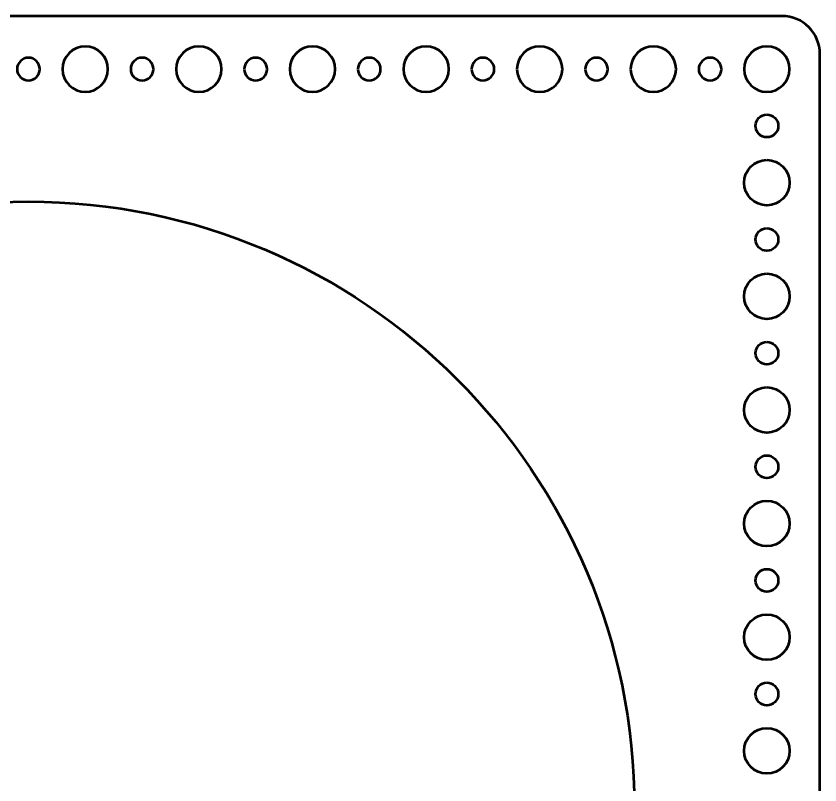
# Model space of a CAD drawing. Header units: centimetres. Extents: x -31.4 to 31.4, y -20.9 to 20.9.
# Drawn here: x -21.16 to -10.55, y -10.2 to -0.05 of the extents above; entities that cross this region are included whole.
import ezdxf

# ---------------------------------------------------------------- set-up
doc = ezdxf.new("R2010")
doc.units = ezdxf.units.CM
doc.header["$MEASUREMENT"] = 0
doc.layers.add('Layer 1', color=7, linetype='Continuous')

msp = doc.modelspace()

# ---------------------------------------------------------------- linework, layer by layer
at = {"layer": 'Layer 1', "lineweight": 53}
for centre, major_axis in [((-11.25, -1.5), (0, 0.15)), ((-11.24999, -2.25001), (0, 0.30001)), ((-20.99977, -10.50023), (0, 8.00023)), ((-11.25, -3), (0, 0.15)), ((-11.24999, -3.75001), (0, 0.30001)), ((-11.25, -4.5), (0, 0.15)), ((-11.24999, -5.25001), (0, 0.30001)), ((-11.25, -6), (0, 0.15)), ((-11.24999, -6.75001), (0, 0.30001)), ((-11.25, -7.5), (0, 0.15)), ((-11.24999, -8.25001), (0, 0.30001)), ((-11.25, -9), (0, 0.15)), ((-11.24999, -9.75001), (0, 0.30001))]:
    msp.add_ellipse(centre, major_axis=major_axis, ratio=1, dxfattribs=at)
for points, knots in [([(-31.45, -20.45), (-31.45, -20.45), (-31.45, -0.55), (-31.45, -0.55), (-31.45, -0.55), (-31.45, -0.27386), (-31.22614, -0.05), (-30.95, -0.05), (-30.95, -0.05), (-30.95, -0.05), (-11.05, -0.05), (-11.05, -0.05), (-11.05, -0.05), (-10.77386, -0.05), (-10.55, -0.27386), (-10.55, -0.55), (-10.55, -0.55), (-10.55, -0.55), (-10.55, -20.45), (-10.55, -20.45), (-10.55, -20.45), (-10.55, -20.72614), (-10.77386, -20.95), (-11.05, -20.95), (-11.05, -20.95), (-11.05, -20.95), (-30.95, -20.95), (-30.95, -20.95), (-30.95, -20.95), (-31.22614, -20.95), (-31.45, -20.72614), (-31.45, -20.45)], [0, 0, 0, 0, 0.11111111, 0.11111111, 0.11111111, 0.11111111, 0.22222222, 0.22222222, 0.22222222, 0.22222222, 0.33333333, 0.33333333, 0.33333333, 0.33333333, 0.44444444, 0.44444444, 0.44444444, 0.44444444, 0.55555556, 0.55555556, 0.55555556, 0.55555556, 0.66666667, 0.66666667, 0.66666667, 0.66666667, 0.77777778, 0.77777778, 0.77777778, 0.77777778, 1, 1, 1, 1]), ([(-20.55, -0.75), (-20.55, -0.58431), (-20.41569, -0.45), (-20.25, -0.45), (-20.25, -0.45), (-20.08431, -0.45), (-19.95, -0.58431), (-19.95, -0.75), (-19.95, -0.75), (-19.95, -0.91569), (-20.08431, -1.05), (-20.25, -1.05), (-20.25, -1.05), (-20.41569, -1.05), (-20.55, -0.91569), (-20.55, -0.75)], [0, 0, 0, 0, 0.2, 0.2, 0.2, 0.2, 0.4, 0.4, 0.4, 0.4, 0.6, 0.6, 0.6, 0.6, 1, 1, 1, 1]), ([(-19.05, -0.75), (-19.05, -0.58431), (-18.91569, -0.45), (-18.75, -0.45), (-18.75, -0.45), (-18.58431, -0.45), (-18.45, -0.58431), (-18.45, -0.75), (-18.45, -0.75), (-18.45, -0.91569), (-18.58431, -1.05), (-18.75, -1.05), (-18.75, -1.05), (-18.91569, -1.05), (-19.05, -0.91569), (-19.05, -0.75)], [0, 0, 0, 0, 0.2, 0.2, 0.2, 0.2, 0.4, 0.4, 0.4, 0.4, 0.6, 0.6, 0.6, 0.6, 1, 1, 1, 1]), ([(-17.55, -0.75), (-17.55, -0.58431), (-17.41569, -0.45), (-17.25, -0.45), (-17.25, -0.45), (-17.08431, -0.45), (-16.95, -0.58431), (-16.95, -0.75), (-16.95, -0.75), (-16.95, -0.91569), (-17.08431, -1.05), (-17.25, -1.05), (-17.25, -1.05), (-17.41569, -1.05), (-17.55, -0.91569), (-17.55, -0.75)], [0, 0, 0, 0, 0.2, 0.2, 0.2, 0.2, 0.4, 0.4, 0.4, 0.4, 0.6, 0.6, 0.6, 0.6, 1, 1, 1, 1]), ([(-16.05, -0.75), (-16.05, -0.58431), (-15.91569, -0.45), (-15.75, -0.45), (-15.75, -0.45), (-15.58431, -0.45), (-15.45, -0.58431), (-15.45, -0.75), (-15.45, -0.75), (-15.45, -0.91569), (-15.58431, -1.05), (-15.75, -1.05), (-15.75, -1.05), (-15.91569, -1.05), (-16.05, -0.91569), (-16.05, -0.75)], [0, 0, 0, 0, 0.2, 0.2, 0.2, 0.2, 0.4, 0.4, 0.4, 0.4, 0.6, 0.6, 0.6, 0.6, 1, 1, 1, 1]), ([(-14.55, -0.75), (-14.55, -0.58431), (-14.41569, -0.45), (-14.25, -0.45), (-14.25, -0.45), (-14.08431, -0.45), (-13.95, -0.58431), (-13.95, -0.75), (-13.95, -0.75), (-13.95, -0.91569), (-14.08431, -1.05), (-14.25, -1.05), (-14.25, -1.05), (-14.41569, -1.05), (-14.55, -0.91569), (-14.55, -0.75)], [0, 0, 0, 0, 0.2, 0.2, 0.2, 0.2, 0.4, 0.4, 0.4, 0.4, 0.6, 0.6, 0.6, 0.6, 1, 1, 1, 1]), ([(-13.05, -0.75), (-13.05, -0.58431), (-12.91569, -0.45), (-12.75, -0.45), (-12.75, -0.45), (-12.58431, -0.45), (-12.45, -0.58431), (-12.45, -0.75), (-12.45, -0.75), (-12.45, -0.91569), (-12.58431, -1.05), (-12.75, -1.05), (-12.75, -1.05), (-12.91569, -1.05), (-13.05, -0.91569), (-13.05, -0.75)], [0, 0, 0, 0, 0.2, 0.2, 0.2, 0.2, 0.4, 0.4, 0.4, 0.4, 0.6, 0.6, 0.6, 0.6, 1, 1, 1, 1]), ([(-11.55, -0.75), (-11.55, -0.58431), (-11.41569, -0.45), (-11.25, -0.45), (-11.25, -0.45), (-11.08431, -0.45), (-10.95, -0.58431), (-10.95, -0.75), (-10.95, -0.75), (-10.95, -0.91569), (-11.08431, -1.05), (-11.25, -1.05), (-11.25, -1.05), (-11.41569, -1.05), (-11.55, -0.91569), (-11.55, -0.75)], [0, 0, 0, 0, 0.2, 0.2, 0.2, 0.2, 0.4, 0.4, 0.4, 0.4, 0.6, 0.6, 0.6, 0.6, 1, 1, 1, 1]), ([(-21.15, -0.75), (-21.15, -0.66716), (-21.08284, -0.6), (-21, -0.6), (-21, -0.6), (-20.91716, -0.6), (-20.85, -0.66716), (-20.85, -0.75), (-20.85, -0.75), (-20.85, -0.83284), (-20.91716, -0.9), (-21, -0.9), (-21, -0.9), (-21.08284, -0.9), (-21.15, -0.83284), (-21.15, -0.75)], [0, 0, 0, 0, 0.2, 0.2, 0.2, 0.2, 0.4, 0.4, 0.4, 0.4, 0.6, 0.6, 0.6, 0.6, 1, 1, 1, 1]), ([(-19.65, -0.75), (-19.65, -0.66716), (-19.58284, -0.6), (-19.5, -0.6), (-19.5, -0.6), (-19.41716, -0.6), (-19.35, -0.66716), (-19.35, -0.75), (-19.35, -0.75), (-19.35, -0.83284), (-19.41716, -0.9), (-19.5, -0.9), (-19.5, -0.9), (-19.58284, -0.9), (-19.65, -0.83284), (-19.65, -0.75)], [0, 0, 0, 0, 0.2, 0.2, 0.2, 0.2, 0.4, 0.4, 0.4, 0.4, 0.6, 0.6, 0.6, 0.6, 1, 1, 1, 1]), ([(-18.15, -0.75), (-18.15, -0.66716), (-18.08284, -0.6), (-18, -0.6), (-18, -0.6), (-17.91716, -0.6), (-17.85, -0.66716), (-17.85, -0.75), (-17.85, -0.75), (-17.85, -0.83284), (-17.91716, -0.9), (-18, -0.9), (-18, -0.9), (-18.08284, -0.9), (-18.15, -0.83284), (-18.15, -0.75)], [0, 0, 0, 0, 0.2, 0.2, 0.2, 0.2, 0.4, 0.4, 0.4, 0.4, 0.6, 0.6, 0.6, 0.6, 1, 1, 1, 1]), ([(-16.65, -0.75), (-16.65, -0.66716), (-16.58284, -0.6), (-16.5, -0.6), (-16.5, -0.6), (-16.41716, -0.6), (-16.35, -0.66716), (-16.35, -0.75), (-16.35, -0.75), (-16.35, -0.83284), (-16.41716, -0.9), (-16.5, -0.9), (-16.5, -0.9), (-16.58284, -0.9), (-16.65, -0.83284), (-16.65, -0.75)], [0, 0, 0, 0, 0.2, 0.2, 0.2, 0.2, 0.4, 0.4, 0.4, 0.4, 0.6, 0.6, 0.6, 0.6, 1, 1, 1, 1]), ([(-15.15, -0.75), (-15.15, -0.66716), (-15.08284, -0.6), (-15, -0.6), (-15, -0.6), (-14.91716, -0.6), (-14.85, -0.66716), (-14.85, -0.75), (-14.85, -0.75), (-14.85, -0.83284), (-14.91716, -0.9), (-15, -0.9), (-15, -0.9), (-15.08284, -0.9), (-15.15, -0.83284), (-15.15, -0.75)], [0, 0, 0, 0, 0.2, 0.2, 0.2, 0.2, 0.4, 0.4, 0.4, 0.4, 0.6, 0.6, 0.6, 0.6, 1, 1, 1, 1]), ([(-13.65, -0.75), (-13.65, -0.66716), (-13.58284, -0.6), (-13.5, -0.6), (-13.5, -0.6), (-13.41716, -0.6), (-13.35, -0.66716), (-13.35, -0.75), (-13.35, -0.75), (-13.35, -0.83284), (-13.41716, -0.9), (-13.5, -0.9), (-13.5, -0.9), (-13.58284, -0.9), (-13.65, -0.83284), (-13.65, -0.75)], [0, 0, 0, 0, 0.2, 0.2, 0.2, 0.2, 0.4, 0.4, 0.4, 0.4, 0.6, 0.6, 0.6, 0.6, 1, 1, 1, 1]), ([(-12.15, -0.75), (-12.15, -0.66716), (-12.08284, -0.6), (-12, -0.6), (-12, -0.6), (-11.91716, -0.6), (-11.85, -0.66716), (-11.85, -0.75), (-11.85, -0.75), (-11.85, -0.83284), (-11.91716, -0.9), (-12, -0.9), (-12, -0.9), (-12.08284, -0.9), (-12.15, -0.83284), (-12.15, -0.75)], [0, 0, 0, 0, 0.2, 0.2, 0.2, 0.2, 0.4, 0.4, 0.4, 0.4, 0.6, 0.6, 0.6, 0.6, 1, 1, 1, 1])]:
    msp.add_open_spline(points, degree=3, knots=knots, dxfattribs=at)

doc.saveas('drawing.dxf')
